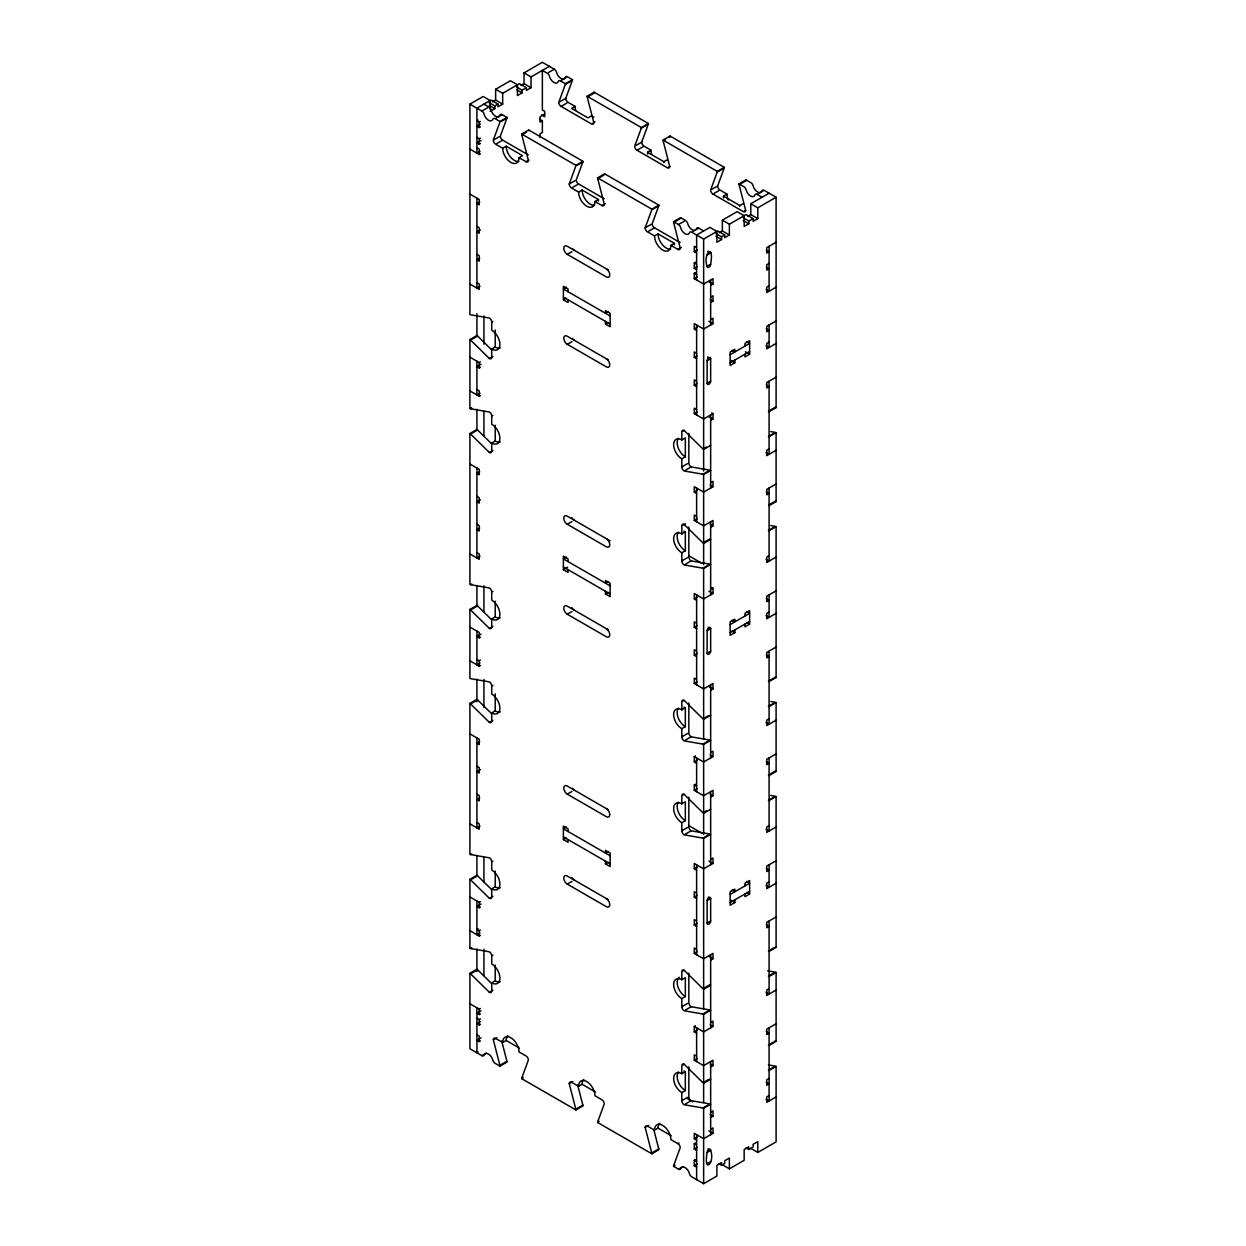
<?xml version="1.0" encoding="UTF-8"?>
<svg xmlns="http://www.w3.org/2000/svg" width="1246" height="1246" viewBox="0 0 1246 1246"><rect width="100%" height="100%" fill="white"/><g stroke="black" fill="none" stroke-linecap="round" stroke-linejoin="round"><path stroke-width="1.5" d="M502.668 148.243L506.172 146.218L522.541 155.657L519.021 157.681A11.572 6.682 60 0 1 510.844 162.401A11.572 6.682 60 0 1 502.668 148.243L495.659 144.193A3.302 1.916 60 0 1 493.323 140.144L499.895 122.217A3.302 1.916 60 0 0 500.004 121.501L507.013 117.451L502.076 114.616A3.302 1.916 60 0 0 499.88 115.146A6.604 3.816 60 0 1 495.472 116.189A6.604 3.816 60 0 1 491.064 110.053A3.302 1.916 60 0 0 488.853 106.985L483.931 104.134M507.013 117.451A3.302 1.916 60 0 1 506.92 118.168L500.331 136.094A3.302 1.916 60 0 0 502.668 140.144L528.257 154.909M524.052 72.875L531.061 76.925L531.061 87.718L524.052 83.669L524.052 72.875L542.368 62.3L554.299 69.2A3.302 1.916 60 0 1 556.51 72.268A6.604 3.816 60 0 0 560.918 78.405A6.604 3.816 60 0 0 565.326 77.361A3.302 1.916 60 0 1 567.522 76.831L572.459 79.682L565.45 83.716A3.302 1.9 60 0 1 565.341 84.432L558.769 102.359A3.302 1.916 60 0 0 561.105 106.408L591.492 123.946A3.302 1.916 60 0 0 593.828 122.591L587.24 97.079A3.302 1.916 60 0 1 587.146 96.254L594.155 92.204L648.372 123.51A3.302 1.916 60 0 1 648.278 124.226L641.706 142.137L635.849 145.517M559.937 101.689L565.777 98.309L572.35 80.383A3.302 1.9 60 0 0 572.459 79.682M578.596 192.071L582.1 190.046L598.454 199.5L594.949 201.525A11.572 6.682 60 0 1 586.773 206.244A11.572 6.682 60 0 1 578.596 192.071L571.571 188.021A3.302 1.916 60 0 1 569.235 183.972L575.823 166.061A3.302 1.916 60 0 0 575.917 165.344L582.941 161.295L528.709 129.989L521.7 134.038A3.302 1.916 60 0 0 521.794 134.864L528.382 160.376A3.302 1.916 60 0 1 526.046 161.731L519.021 157.681M582.941 161.295A3.302 1.916 60 0 1 582.832 162.011L576.259 179.922A3.302 1.916 60 0 0 578.596 183.972L604.185 198.753M648.372 123.51L641.363 127.559A3.302 1.916 60 0 1 641.269 128.276L634.681 146.187A3.302 1.916 60 0 0 637.018 150.236L667.404 167.789A3.302 1.916 60 0 0 669.741 166.434L663.168 140.907A3.302 1.916 60 0 1 663.059 140.082L670.083 136.032L724.3 167.338A3.302 1.916 60 0 1 724.206 168.054L717.618 185.981L711.778 189.345M654.508 235.899L658.028 233.874L674.382 243.328L670.878 245.353A11.572 6.682 60 0 1 662.701 250.072A11.572 6.682 60 0 1 654.508 235.899L647.499 231.865A3.302 1.916 60 0 1 645.163 227.816L651.751 209.889A3.302 1.916 60 0 0 651.845 209.172L658.854 205.123L604.637 173.817L597.628 177.867A3.302 1.916 60 0 0 597.722 178.692L604.294 204.219A3.302 1.916 60 0 1 601.958 205.559L594.949 201.525M658.854 205.123A3.302 1.916 60 0 1 658.76 205.839L652.172 223.766A3.302 1.916 60 0 0 654.508 227.816L680.098 242.581M724.3 167.338L717.291 171.387A3.302 1.916 60 0 1 717.198 172.104L710.609 190.031A3.302 1.916 60 0 0 712.946 194.08L743.332 211.618A3.302 1.916 60 0 0 745.669 210.263L739.08 184.751A3.302 1.916 60 0 1 738.987 183.925L745.996 179.876L750.933 182.71A3.302 1.916 60 0 1 752.802 184.891L753.799 187.585A6.604 3.816 60 0 0 758.238 192.273A6.604 3.816 60 0 0 761.945 190.872A3.302 1.916 60 0 1 764.156 190.342L776.102 197.242L776.102 407.629L769.078 411.678A3.302 1.9 60 0 1 768.408 411.18M577.661 1085.032L582.832 1105.093A3.302 1.916 60 0 1 582.941 1105.918L575.917 1109.968L521.7 1078.662A3.302 1.916 60 0 1 521.794 1077.946L528.382 1060.019A3.302 1.916 60 0 0 526.046 1055.969L519.021 1051.92A11.572 6.682 60 0 0 510.844 1037.762A11.572 6.682 60 0 0 502.668 1042.481L495.659 1038.432A3.302 1.916 60 0 0 493.323 1039.787L499.895 1065.299A3.302 1.916 60 0 1 500.004 1066.124L507.013 1062.075A3.302 1.916 60 0 0 506.92 1061.249L501.671 1040.955M653.823 1129.779L658.76 1148.921A3.302 1.916 60 0 1 658.854 1149.747L651.845 1153.796L597.628 1122.49A3.302 1.916 60 0 1 597.722 1121.774L604.294 1103.863A3.302 1.916 60 0 0 601.958 1099.813L594.949 1095.764A11.572 6.682 60 0 0 586.773 1081.59A11.572 6.682 60 0 0 578.596 1086.31L571.571 1082.26A3.302 1.916 60 0 0 569.235 1083.615L575.823 1109.142A3.302 1.916 60 0 1 575.917 1109.968M718.755 1163.639L721.559 1165.259L721.559 1162.565L716.886 1165.259L716.886 1176.053L703.632 1183.7L691.701 1176.8A3.302 1.916 60 0 1 689.49 1173.732A6.604 3.816 60 0 0 685.082 1167.595A6.604 3.816 60 0 0 680.674 1168.639A3.302 1.916 60 0 1 678.478 1169.169L673.541 1166.318A3.302 1.916 60 0 1 673.65 1165.617L680.223 1147.691A3.302 1.916 60 0 0 677.886 1143.641L670.878 1139.592A11.572 6.682 60 0 0 662.701 1125.418A11.572 6.682 60 0 0 654.508 1130.153L647.499 1126.104A3.302 1.916 60 0 0 645.163 1127.443L651.751 1152.971A3.302 1.916 60 0 1 651.845 1153.796M491.687 349.861L477.592 336.015A3.302 1.916 60 0 0 476.922 335.517L469.898 339.566A3.302 1.916 60 0 1 470.567 340.065L489.382 358.521A3.302 1.916 60 0 0 491.718 357.181L491.718 349.082A11.572 6.682 60 0 0 499.895 344.363A11.572 6.682 60 0 0 491.718 330.19L491.718 322.091A3.302 1.916 60 0 0 489.382 318.041L470.567 314.786A3.302 1.916 60 0 1 469.898 314.506L469.898 104.134L483.152 96.487L490.161 100.537L490.161 109.523M495.643 89.276L502.668 93.31L502.668 104.119L495.643 100.069L495.643 89.276L510.424 80.741L517.433 84.79L517.433 95.584L522.105 92.889L522.105 90.195L516.498 86.955M490.161 100.537L476.922 108.184L476.922 153.165L480.037 151.358M502.668 93.31L519.38 83.669L526.388 87.718L526.388 90.413L531.061 87.718M531.061 76.925L549.377 66.35M492.528 101.861L495.643 100.069M520.937 85.46L524.052 83.669M469.898 104.134L481.844 111.034L487.684 107.654M548.458 72.564L554.299 69.2M489.226 102.686L494.833 105.926L497.995 104.119L497.995 106.813L502.668 104.119M522.105 90.195L526.388 87.718M490.161 111.33L494.833 108.636L494.833 105.926M478.09 120.099L476.922 120.769L479.258 122.124L480.426 121.454M480.426 124.148L476.922 126.173L479.258 127.528L480.426 126.843M496.235 117.981L502.076 114.616M541.589 114.928L544.704 116.735L544.704 111.33L542.368 109.975L542.368 70.399L547.29 73.249A3.302 1.916 60 0 1 549.502 76.318A6.604 3.816 60 0 0 553.909 82.454A6.604 3.816 60 0 0 558.317 81.411A3.302 1.916 60 0 1 560.513 80.881L566.354 77.501M501.063 121.547L506.92 118.168M565.341 84.432L571.182 81.068M476.922 137.418L479.258 138.773L480.426 138.088M481.003 140.455L476.922 142.823L479.258 144.162L480.426 143.492M493.323 140.144L499.163 136.764M544.704 114.025L540.032 116.735L540.032 122.124L542.368 120.784L542.368 132.465L540.032 133.82L540.032 137.418M496.827 143.508L502.668 140.144M561.105 106.408L566.946 103.029M469.898 149.115L479.258 154.52L480.426 153.834M521.794 134.864L526.466 132.169M588.408 96.409L594.249 93.029M575.699 110.209A11.572 6.682 60 0 1 575.122 106.408L571.618 108.433L587.972 117.872L591.492 115.847L593.828 117.202M526.046 161.731L528.958 160.049M592.66 123.276L594.996 121.921M479.726 201.93L476.922 203.55L479.258 204.889L479.258 199.5L469.898 194.096M576.991 165.375L582.832 162.011M641.269 128.276L647.11 124.896M480.426 229.856L476.922 231.881L479.258 233.236L479.258 227.831L476.922 226.476M569.235 183.972L575.091 180.608M572.755 187.352L578.596 183.972M637.018 150.236L642.874 146.872M597.722 178.692L603.562 175.328M664.336 140.237L665.504 139.568M669.009 137.543L670.177 136.858A3.302 1.916 60 0 1 670.083 136.032M647.671 154.068A11.572 6.682 60 0 1 647.546 152.261L651.051 150.236A11.572 6.682 60 0 0 651.627 154.052M479.726 258.156L476.922 259.775L479.258 261.115L479.258 255.726L476.922 254.371M663.869 162.541A11.572 6.682 60 0 0 663.9 161.715L667.404 159.69M601.958 205.559L605.463 203.55M668.572 167.104L669.741 166.434M480.037 286.315L476.922 288.106L476.922 198.145M608.391 270.008L567.288 246.272A4.953 2.866 60 0 0 563.784 248.297A4.953 2.866 60 0 0 567.288 254.371L571.961 251.676M652.92 209.219L658.76 205.839M717.198 172.104L723.038 168.74M645.163 227.816L651.004 224.436M648.668 231.18L654.508 227.816M712.946 194.08L718.786 190.7M491.718 322.091L492.886 321.421M670.878 245.353L677.886 249.402A3.302 1.916 60 0 0 680.223 248.047L673.65 222.536A3.302 1.916 60 0 1 673.541 221.71L680.55 217.661L685.487 220.495A3.302 1.916 60 0 1 687.683 223.579A6.604 3.816 60 0 0 694.801 230.276M673.65 222.536L674.818 221.85M675.986 221.181L677.154 220.511M678.322 219.826L679.491 219.156M740.249 184.065L746.105 180.701A3.302 1.916 60 0 1 745.996 179.876M471.736 339.395L477.592 336.015M723.599 197.896A11.572 6.682 60 0 1 723.459 196.105L726.979 194.08A11.572 6.682 60 0 0 728.303 200.014M566.509 287.203L563.394 289.01L610.151 316.001M673.541 221.71L678.478 224.545L684.319 221.181M568.067 291.704L568.067 289.01L563.394 286.315L563.394 299.803L566.198 298.183M692.869 231.507L698.71 228.127L703.632 230.977M738.987 183.925L743.924 186.76A3.302 1.916 60 0 1 745.793 188.94L746.775 191.635A6.604 3.816 60 0 0 751.229 196.323A6.604 3.816 60 0 0 754.936 194.921A3.302 1.916 60 0 1 757.147 194.392L762.988 191.027M739.797 206.369A11.572 6.682 60 0 0 739.828 205.543L743.332 203.519M491.718 349.082L495.223 347.058A11.572 6.682 60 0 0 500.253 347.961M722.369 220.168L729.377 224.218L729.377 235.011L722.369 230.962L722.369 220.168L737.134 211.633L744.158 215.683L744.158 226.476L748.83 223.782L748.83 221.087L743.223 217.848M776.102 197.242L757.786 207.817L757.786 218.611L750.777 214.561L750.777 203.768L769.078 193.192M469.898 357.15L479.258 362.555L480.426 361.885M677.886 249.402L681.391 247.378M744.501 210.948L745.669 210.263M489.382 358.521L492.886 356.496M481.003 364.237L476.922 366.604L479.258 367.959L480.426 367.274M678.478 224.545A3.302 1.916 60 0 1 680.674 227.613A6.604 3.816 60 0 0 685.082 233.765A6.604 3.816 60 0 0 689.49 232.706A3.302 1.916 60 0 1 691.701 232.177L703.632 239.076L716.886 231.429L716.886 242.222L721.559 239.528L721.559 236.833L715.952 233.594M729.377 224.218L746.105 214.561L753.114 218.611L753.114 221.305L757.786 218.611M719.254 232.753L722.369 230.962M747.662 216.368L750.777 214.561M696.623 247.627L694.287 246.272L694.287 251.676L697.215 249.979M721.559 236.833L724.705 235.011L724.705 237.706L729.377 235.011M748.83 221.087L753.114 218.611M608.282 311.671L605.463 313.291L605.463 310.597L610.151 313.291L610.151 326.795L605.463 324.1L605.463 321.39M707.136 255.041L710.656 253.016L707.853 251.396M696.623 269.666L694.287 268.311L694.287 262.922L695.455 262.236M694.287 268.311L697.215 266.628M480.037 393.144L476.922 394.935L476.922 361.2M608.391 359.969L567.288 336.233A4.953 2.866 60 0 0 563.784 338.258A4.953 2.866 60 0 0 567.288 344.332L571.961 341.638M469.898 390.886L479.258 396.29L480.426 395.621M605.463 324.1L608.282 322.48M710.656 285.412L712.992 284.057L712.992 278.668L703.632 284.057L694.287 278.668L694.287 273.263L695.455 272.594M707.136 266.286L710.656 264.261C714.55 242.16 702.542 253.748 707.136 266.286A2.476 1.433 -60 0 0 708.896 267.298A2.476 1.433 -60 0 0 710.656 264.261M694.287 278.668L697.215 276.97M469.898 339.566L469.898 408.486L471.081 407.8M469.898 408.486A3.302 1.916 60 0 0 470.567 408.75L471.736 408.081M776.102 242.222L766.742 247.627L766.742 253.016L769.078 251.676L766.274 250.057M491.687 443.841L477.592 429.995A3.302 1.916 60 0 0 476.922 429.496L469.898 433.53A3.302 1.916 60 0 1 470.567 434.044L489.382 452.5A3.302 1.916 60 0 0 491.718 451.145L491.718 443.046A11.572 6.682 60 0 0 499.895 438.327A11.572 6.682 60 0 0 491.718 424.154L491.718 416.055L492.886 415.385M471.736 433.359L477.592 429.995M710.656 297.109L712.992 295.754L712.992 301.158L710.656 302.498M769.078 263.373L766.742 264.713L766.742 270.117L769.078 268.762L766.274 267.142M491.718 443.046L495.223 441.022A11.572 6.682 60 0 0 500.253 441.941M710.656 319.599L712.992 318.244L712.992 323.649L703.632 329.037L694.287 323.649L694.287 329.037L697.09 327.418M769.078 285.864L766.742 287.203L766.742 292.608L776.102 287.203M489.382 452.5L492.886 450.476M479.726 471.813L476.922 473.433L479.258 474.788L479.258 469.384L469.898 463.995M696.623 353.334L694.287 351.979L694.287 357.384L697.09 355.764M707.136 360.748L710.656 358.723A2.476 1.433 -60 0 0 708.896 357.711A2.476 1.433 -60 0 0 707.136 360.748L707.136 383.238A2.476 1.433 -60 0 0 708.896 384.251A2.476 1.433 -60 0 0 710.656 381.214L710.656 358.723L707.526 356.932M776.102 320.938L766.742 326.343L766.742 331.748L769.078 330.392L766.274 328.773M730.125 354.674L749.609 343.429L746.494 341.638M480.426 499.755L476.922 501.78L479.258 503.119L479.258 497.73L476.922 496.375M730.125 362.773L749.609 351.528M696.623 381.214L694.287 379.874L694.287 385.263L697.09 383.643M769.078 342.089L766.742 343.429L766.742 348.833L776.102 343.429M734.813 360.063L734.813 362.773L730.14 365.467L730.14 351.979L734.813 349.269L734.813 351.979L732.009 350.36M744.952 346.123L744.952 343.429L749.625 340.734L749.625 354.222L744.952 356.917L744.952 354.222M707.136 383.238L710.656 381.214M479.726 528.039L476.922 529.659L479.258 531.014L479.258 525.61L476.922 524.27M696.623 409.56L694.287 408.205L694.287 413.61L697.09 411.99M710.656 420.354L712.992 418.999L712.992 413.61L703.632 418.999L694.287 413.61M776.102 377.18L766.742 382.569L766.742 387.973L769.078 386.618L766.274 384.998M682.995 431.178L684.163 430.493L702.962 448.965A3.302 1.916 60 0 0 703.632 449.463L710.656 445.414A3.302 1.916 60 0 1 710.313 445.18M480.037 556.199L476.922 558.006L476.922 468.044M681.827 458.84A11.572 6.682 60 0 1 673.634 444.666A11.572 6.682 60 0 1 681.827 439.947L685.331 437.922L685.331 456.815L681.827 458.84L681.827 466.939A3.302 1.916 60 0 0 684.163 470.988L702.962 474.243A3.302 1.916 60 0 1 703.632 474.508L710.656 470.458A3.302 1.916 60 0 0 709.986 470.194L691.172 466.939L685.331 470.303M610.01 540.826L567.288 516.171A4.953 2.866 60 0 0 563.784 518.196A4.953 2.866 60 0 0 567.288 524.27L571.961 521.56M704.13 448.28L706.482 446.94M770.744 409.825L771.913 409.155M772.504 408.813L775.433 407.13A3.302 1.9 60 0 0 776.102 407.629M469.898 433.53L469.898 584.405A3.302 1.916 60 0 0 470.567 584.686L471.736 584M681.827 466.939L687.667 463.559M491.687 619.76L477.592 605.914A3.302 1.916 60 0 0 476.922 605.416L469.898 609.465A3.302 1.916 60 0 1 470.567 609.964L489.382 628.42A3.302 1.916 60 0 0 491.718 627.065L491.718 618.966A11.572 6.682 60 0 0 499.895 614.247A11.572 6.682 60 0 0 491.718 600.074L491.718 591.99L492.886 591.305M702.962 474.243L708.818 470.863M774.264 433.078L768.408 436.458A3.302 1.9 60 0 1 769.078 436.723L776.102 432.674L776.102 501.593L769.078 505.642A3.302 1.9 60 0 1 768.58 505.284M471.736 609.278L477.592 605.914M566.509 557.102L563.394 558.893L610.151 585.885M710.656 482.654L712.992 481.299L712.992 486.703L703.632 492.108L694.287 486.703L694.287 492.108L697.215 490.41M769.078 448.918L766.742 450.273L766.742 455.662L776.102 450.273M568.067 561.603L568.067 558.893L563.394 556.199L563.394 569.702L567.6 567.273M491.718 618.966L495.223 616.941A11.572 6.682 60 0 0 500.253 617.86M489.382 628.42L492.886 626.395M481.003 634.136L476.922 636.488L479.258 637.843L480.426 637.173M682.995 525.142L685.331 523.787M696.623 516.389L694.287 515.034L694.287 520.439L697.215 518.757M681.827 552.803A11.572 6.682 60 0 1 673.634 538.63A11.572 6.682 60 0 1 681.827 533.911L685.331 531.886L685.331 550.779L681.827 552.803L681.827 560.902A3.302 1.916 60 0 0 684.163 564.952L702.962 568.207A3.302 1.916 60 0 1 703.632 568.488L710.656 564.438A3.302 1.916 60 0 0 709.986 564.158L691.172 560.902L685.331 564.282M776.102 484.009L766.742 489.398L766.742 494.802L769.078 493.447L766.274 491.827M608.282 581.571L605.463 583.19L605.463 580.496L610.151 583.19L610.151 596.678L605.463 593.984L605.463 591.289M476.922 659.43L479.258 660.785L480.426 660.115M710.656 527.183L712.992 525.843L712.992 520.439L703.632 525.843L694.287 520.439M480.037 663.028L476.922 664.834L476.922 631.099M608.391 629.853L567.288 606.132A4.953 2.866 60 0 0 563.784 608.157A4.953 2.866 60 0 0 567.288 614.231L571.961 611.537M469.898 660.785L479.258 666.189L480.426 665.504M605.463 593.984L608.282 592.364M704.13 542.259L709.986 538.879A3.302 1.916 60 0 0 710.656 539.378L703.632 543.427A3.302 1.916 60 0 1 702.962 542.929L684.163 524.473A3.302 1.916 60 0 0 681.827 525.812L681.827 533.911M769.576 504.474L775.433 501.094M681.827 560.902L687.667 557.523M491.687 713.724L477.592 699.878A3.302 1.916 60 0 0 476.922 699.38L469.898 703.429A3.302 1.916 60 0 1 470.567 703.928L489.382 722.384A3.302 1.916 60 0 0 491.718 721.045L491.718 712.946A11.572 6.682 60 0 0 499.895 708.226A11.572 6.682 60 0 0 491.718 694.053L491.718 685.954L492.886 685.284M702.962 568.207L708.818 564.827M774.264 527.058L768.408 530.422A3.302 1.9 60 0 1 769.078 530.703L776.102 526.653L776.102 677.513L769.078 681.562A3.302 1.9 60 0 1 768.408 681.064M471.736 703.258L477.592 699.878M491.718 712.946L495.223 710.921A11.572 6.682 60 0 0 500.253 711.824M711.824 587.458L712.992 588.143L712.992 593.532L703.632 598.937L694.287 593.532L694.287 598.937L697.09 597.317M710.656 589.483L712.992 588.143M769.078 555.747L766.742 557.102L766.742 562.491L776.102 557.102M489.382 722.384L492.886 720.359M479.726 741.713L476.922 743.332L479.258 744.672L479.258 739.283L469.898 733.878M696.623 623.218L694.287 621.879L694.287 627.268L697.09 625.648M707.136 630.647L710.656 628.623A2.476 1.433 -60 0 0 708.896 627.61A2.476 1.433 -60 0 0 707.136 630.647L707.136 653.138A2.476 1.433 -60 0 0 708.896 654.15A2.476 1.433 -60 0 0 710.656 651.113L710.656 628.623L708.32 627.268M776.102 590.838L766.742 596.242L766.742 601.631L769.078 600.276L766.274 598.656M730.125 624.573L749.609 613.328L746.494 611.521M480.426 769.639L476.922 771.663L479.258 773.018L479.258 767.614L476.922 766.274M730.125 632.672L749.609 621.427M696.623 651.113L694.287 649.758L694.287 655.162L697.09 653.543M769.078 611.973L766.742 613.328L766.742 618.732L776.102 613.328M734.813 629.962L734.813 632.657L730.14 635.367L730.14 621.863L734.813 619.169L734.813 621.863L732.009 620.243M744.952 616.022L744.952 613.312L749.625 610.618L749.625 624.121L744.952 626.816L744.952 624.121M707.136 653.138L710.656 651.113M479.726 797.938L476.922 799.558L479.258 800.898L479.258 795.509L476.922 794.154M696.623 679.444L694.287 678.104L694.287 683.493L697.09 681.874M776.102 647.063L766.742 652.468L766.742 657.857L769.078 656.517L766.274 654.898M682.995 701.062L684.163 700.392L702.962 718.849A3.302 1.916 60 0 0 703.632 719.347L710.656 715.297A3.302 1.916 60 0 1 710.313 715.079M710.656 690.253L712.992 688.898L712.992 683.493L703.632 688.898L694.287 683.493M480.037 826.098L476.922 827.889L476.922 737.928M681.827 728.723A11.572 6.682 60 0 1 673.634 714.565A11.572 6.682 60 0 1 681.827 709.831L685.331 707.806L685.331 726.698L681.827 728.723L681.827 736.822A3.302 1.916 60 0 0 684.163 740.872L702.962 744.127A3.302 1.916 60 0 1 703.632 744.407L710.656 740.358A3.302 1.916 60 0 0 709.986 740.077L691.172 736.822L685.331 740.202M608.391 809.791L567.288 786.055A4.953 2.866 60 0 0 563.784 788.079A4.953 2.866 60 0 0 567.288 794.154L571.961 791.459M704.13 718.179L708.522 715.64M769.576 680.394L770.744 679.709M771.913 679.039L773.096 678.369M774.264 677.699L775.433 677.014M469.898 703.429L469.898 854.304A3.302 1.916 60 0 0 470.567 854.569L471.736 853.899M681.827 736.822L687.667 733.458M491.687 889.644L477.592 875.798A3.302 1.916 60 0 0 476.922 875.299L469.898 879.349A3.302 1.916 60 0 1 470.567 879.847L489.382 898.319A3.302 1.916 60 0 0 491.718 896.964L491.718 888.865A11.572 6.682 60 0 0 499.895 884.146A11.572 6.682 60 0 0 491.718 869.973L491.718 861.874L492.886 861.204M702.962 744.127L708.818 740.763M774.264 702.978L768.408 706.342A3.302 1.916 60 0 1 769.078 706.622L776.102 702.573L776.102 771.492L769.078 775.542A3.302 1.916 60 0 1 768.408 775.043M471.736 879.178L477.592 875.798M566.509 827.001L563.394 828.792L610.151 855.784M696.623 763.346L694.287 761.991L694.287 756.602L695.455 755.917M694.287 761.991L697.215 760.309M710.656 752.553L712.992 751.198L712.992 756.602L703.632 761.991L694.287 756.602M769.078 718.817L766.742 720.157L766.742 725.561L776.102 720.157M568.067 831.487L568.067 828.792L563.394 826.098L563.394 839.586L566.198 837.966M491.718 888.865L495.223 886.841A11.572 6.682 60 0 0 500.253 887.744M469.898 896.949L479.258 902.338L480.426 901.668M489.382 898.319L492.886 896.295M481.003 904.02L476.922 906.387L479.258 907.742L480.426 907.057M710.656 797.082L712.992 795.727L712.992 790.338L703.632 795.727L694.287 790.338L694.287 784.933L695.455 784.264M682.995 795.041L684.163 794.356L702.962 812.813A3.302 1.916 60 0 0 703.632 813.327L710.656 809.277A3.302 1.916 60 0 1 710.313 809.043M694.287 790.338L697.215 788.64M681.827 822.703A11.572 6.682 60 0 1 673.634 808.529A11.572 6.682 60 0 1 681.827 803.81L685.331 801.785L685.331 820.678L681.827 822.703L681.827 830.802A3.302 1.916 60 0 0 684.163 834.836L702.962 838.106A3.302 1.916 60 0 1 703.632 838.371L710.656 834.322A3.302 1.916 60 0 0 709.986 834.057L691.172 830.802L685.331 834.166M776.102 753.892L766.742 759.297L766.742 764.686L769.078 763.346L766.274 761.727M608.282 851.47L605.463 853.089L605.463 850.379L610.151 853.089L610.151 866.577L605.463 863.883L605.463 861.173M478.09 928.659L476.922 929.329L479.258 930.684L480.426 929.999M480.037 932.927L476.922 934.734L476.922 900.983M608.391 899.752L567.288 876.031A4.953 2.866 60 0 0 563.784 878.041A4.953 2.866 60 0 0 567.288 884.115L571.961 881.42M469.898 930.684L479.258 936.073L480.426 935.403M605.463 863.883L608.282 862.263M704.13 812.143L706.482 810.803M770.744 773.688L771.913 773.018M772.504 772.676L775.433 770.994A3.302 1.916 60 0 0 776.102 771.492M469.898 879.349L469.898 948.268L471.081 947.599M469.898 948.268A3.302 1.916 60 0 0 470.567 948.533L471.736 947.863M681.827 830.802L687.667 827.422M491.687 983.624L477.592 969.777A3.302 1.916 60 0 0 476.922 969.279L469.898 973.328A3.302 1.916 60 0 1 470.567 973.827L489.382 992.283A3.302 1.916 60 0 0 491.718 990.928L491.718 982.829A11.572 6.682 60 0 0 499.895 978.11A11.572 6.682 60 0 0 491.718 963.937L491.718 955.853L492.886 955.168M702.962 838.106L708.818 834.727M774.264 796.942L768.408 800.321A3.302 1.916 60 0 1 769.078 800.586L776.102 796.537L776.102 947.412L769.078 951.461A3.302 1.916 60 0 1 768.408 950.963M471.736 973.142L477.592 969.777M491.718 982.829L495.223 980.804A11.572 6.682 60 0 0 500.253 981.723M710.656 859.382L712.992 858.027L712.992 863.431L703.632 868.82L694.287 863.431L694.287 868.82L697.09 867.2M769.078 825.646L766.742 826.986L766.742 832.39L776.102 826.986M489.382 992.283L492.886 990.259M469.898 1003.778L479.258 1009.167L480.426 1008.497M481.003 1010.864L476.922 1013.216L479.258 1014.571L480.426 1013.901M476.922 1018.169L479.258 1019.524L480.426 1018.839M696.623 893.117L694.287 891.762L694.287 897.167L697.09 895.547M480.426 1021.549L476.922 1023.573L479.258 1024.913L480.426 1024.243M707.136 900.531L710.656 898.506A2.476 1.433 -60 0 0 708.896 897.509A2.476 1.433 -60 0 0 707.136 900.531L707.136 923.037A2.476 1.433 -60 0 0 708.896 924.034A2.476 1.433 -60 0 0 710.656 921.012L710.656 898.506L708.32 897.167M776.102 860.737L766.742 866.126L766.742 871.53L769.078 870.175L766.274 868.555M481.003 1037.84L476.922 1040.208L479.258 1041.563L480.426 1040.877M730.125 894.472L749.609 883.227L746.494 881.42M730.125 902.556L749.609 891.311M493.323 1039.787L496.827 1037.762M696.623 921.012L694.287 919.657L694.287 925.046L697.09 923.426M769.078 881.872L766.742 883.227L766.742 888.616L776.102 883.227M734.813 899.861L734.813 902.556L730.14 905.25L730.14 891.762L734.813 889.052L734.813 891.762L732.009 890.142M744.952 885.906L744.952 883.212L749.625 880.517L749.625 894.005L744.952 896.699L744.952 894.005M478.09 1052.122L476.922 1052.808L476.922 1007.827M707.136 923.037L710.656 921.012M502.668 1042.481L506.172 1040.457A11.572 6.682 60 0 1 507.901 1035.644M469.898 973.328L469.898 1048.758L481.844 1055.658L486.236 1053.119M501.063 1064.629L506.92 1061.249M696.623 949.343L694.287 947.988L694.287 953.392L697.09 951.773M776.102 916.963L766.742 922.352L766.742 927.756L769.078 926.401L766.274 924.781M682.995 970.961L684.163 970.276L702.962 988.748A3.302 1.916 60 0 0 703.632 989.246L710.656 985.197A3.302 1.916 60 0 1 710.313 984.963M710.656 960.136L712.992 958.797L712.992 953.392L703.632 958.797L694.287 953.392M681.827 998.622A11.572 6.682 60 0 1 673.634 984.449A11.572 6.682 60 0 1 681.827 979.73L685.331 977.705L685.331 996.598L681.827 998.622L681.827 1006.721A3.302 1.916 60 0 0 684.163 1010.771L702.962 1014.026A3.302 1.916 60 0 1 703.632 1014.291L710.656 1010.241A3.302 1.916 60 0 0 709.986 1009.976L691.172 1006.721L685.331 1010.085M521.794 1077.946L522.962 1077.26M521.7 1078.662L522.868 1077.977M704.13 988.062L709.986 984.698M770.744 949.608L774.264 947.583M681.827 1006.721L687.667 1003.342M569.235 1083.615L572.755 1081.59M702.962 1014.026L708.818 1010.646M774.264 972.861L768.408 976.241A3.302 1.916 60 0 1 769.078 976.506L776.102 972.456L776.102 1041.376L769.078 1045.425A3.302 1.916 60 0 1 768.408 1044.927M578.596 1086.31L582.1 1084.285A11.572 6.682 60 0 1 583.829 1079.488M696.623 1033.23L694.287 1031.89L694.287 1026.486L695.455 1025.816M694.287 1031.89L697.215 1030.193M710.656 1022.436L712.992 1021.097L712.992 1026.486L703.632 1031.89L694.287 1026.486M769.078 988.701L766.742 990.056L766.742 995.445L776.102 990.056M576.991 1108.457L582.832 1105.093M682.995 1064.925L684.163 1064.255L702.962 1082.712A3.302 1.916 60 0 0 703.632 1083.21L710.656 1079.161A3.302 1.916 60 0 1 710.313 1078.943M696.623 1056.172L694.287 1054.832L694.287 1060.221L697.215 1058.539M597.722 1121.774L598.89 1121.104M681.827 1092.586A11.572 6.682 60 0 1 673.634 1078.429A11.572 6.682 60 0 1 681.827 1073.694L685.331 1071.669L685.331 1090.562L681.827 1092.586L681.827 1100.685A3.302 1.916 60 0 0 684.163 1104.735L702.962 1107.99A3.302 1.916 60 0 1 703.632 1108.27L710.656 1104.221A3.302 1.916 60 0 0 709.986 1103.94L691.172 1100.685L685.331 1104.065M597.628 1122.49L598.796 1121.821M776.102 1023.791L766.742 1029.18L766.742 1034.585L769.078 1033.23L766.274 1031.61M710.656 1066.965L712.992 1065.626L712.992 1060.221L703.632 1065.626L694.287 1060.221M704.13 1082.042L708.818 1079.332M769.576 1044.257L770.744 1043.572M771.913 1042.902L773.096 1042.232M774.264 1041.547L775.433 1040.877M681.827 1100.685L687.667 1097.321M645.163 1127.443L648.668 1125.434M654.508 1130.153L658.028 1128.128A11.572 6.682 60 0 1 659.741 1123.316M702.962 1107.99L708.818 1104.626M774.264 1066.841L768.408 1070.205A3.302 1.916 60 0 1 769.078 1070.485L776.102 1066.436L776.102 1141.866L757.786 1152.441L750.777 1148.391M710.656 1112.18L712.992 1110.825L712.992 1116.229L710.656 1117.584M769.078 1078.444L766.742 1079.799L766.742 1085.188L769.078 1083.833L766.274 1082.213M652.92 1152.301L658.76 1148.921M677.886 1143.641L679.054 1142.971M710.656 1129.265L712.992 1127.926L712.992 1133.315L703.632 1138.719L694.287 1133.315L694.287 1138.719L697.215 1137.037M769.078 1095.53L766.742 1096.885L766.742 1102.289L776.102 1096.885M696.623 1150.416L694.287 1149.061L694.287 1143.672L695.455 1142.987M694.287 1149.061L697.215 1147.379M673.65 1165.617L674.818 1164.932M673.541 1166.318L674.709 1165.649M678.478 1169.169L682.855 1166.645M707.136 1152.441L710.656 1150.416A2.476 1.433 -60 0 0 708.896 1149.404A2.476 1.433 -60 0 0 707.136 1152.441C703.242 1174.542 715.251 1162.954 710.656 1150.416L708.024 1148.89M696.623 1167.05L694.287 1165.711L694.287 1160.306L695.455 1159.637M694.287 1165.711L697.215 1164.013M707.136 1163.686L710.656 1161.661M721.559 1165.259L724.705 1163.437L724.705 1160.742L729.377 1158.048L729.377 1168.841L722.369 1164.792M746.027 1147.893L748.83 1149.513L753.114 1147.036L753.114 1144.342L757.786 1141.648L757.786 1152.441M729.377 1168.841L744.158 1160.306L744.158 1149.513L748.83 1146.818L748.83 1149.513M770.729 431.599L775.433 432.409A3.302 1.9 60 0 1 776.102 432.674M470.567 408.75L489.382 412.021A3.302 1.916 60 0 1 491.718 416.055M770.729 525.563L775.433 526.373A3.302 1.9 60 0 1 776.102 526.653M470.567 584.686L489.382 587.941A3.302 1.916 60 0 1 491.718 591.99M770.729 701.482L775.433 702.292A3.302 1.916 60 0 1 776.102 702.573M770.729 795.446L775.433 796.272A3.302 1.916 60 0 1 776.102 796.537M470.567 854.569L489.382 857.824A3.302 1.916 60 0 1 491.718 861.874M767.583 970.836L775.433 972.192A3.302 1.916 60 0 1 776.102 972.456M470.567 948.533L489.382 951.804A3.302 1.916 60 0 1 491.718 955.853M768.377 1064.941L775.433 1066.155A3.302 1.916 60 0 1 776.102 1066.436M560.513 80.881L565.45 83.716M587.146 96.254L641.363 127.559M663.059 140.082L717.291 171.387M757.147 194.392L762.069 197.242M750.777 203.768L757.786 207.817M575.122 106.408L568.114 102.359A3.302 1.916 60 0 1 565.777 98.309M651.051 150.236L644.042 146.187A3.302 1.916 60 0 1 641.706 142.137M726.979 194.08L719.954 190.031A3.302 1.916 60 0 1 717.618 185.981M647.546 152.261L663.9 161.715M723.459 196.105L739.828 205.543M516.498 89.65L522.105 92.889M743.223 220.542L748.83 223.782M539.565 119.164L542.368 120.784M490.971 100.069L497.995 104.119M717.696 230.962L724.705 235.011M716.886 231.429L709.877 227.379L696.623 235.027L696.623 280.007M489.226 105.396L494.833 108.636M715.952 236.288L721.559 239.528M500.004 121.501L495.067 118.666A3.302 1.916 60 0 0 492.871 119.18A6.604 3.816 60 0 1 488.463 120.239A6.604 3.816 60 0 1 484.055 114.102A3.302 1.916 60 0 0 481.844 111.034M521.7 134.038L575.917 165.344M597.628 177.867L651.845 209.172M708.32 251.334L710.656 252.689M765.963 289.461L769.078 291.252L769.078 246.272M694.287 251.676L696.623 253.016M694.287 262.922L696.623 264.261M476.922 147.76L479.258 149.115L479.258 154.52M694.287 273.263L696.623 274.618M708.896 281.705L712.992 284.057M710.189 299.538L712.992 301.158M765.963 345.687L769.078 347.478L769.078 324.988M708.896 321.281L712.992 323.649M745.42 351.793L749.625 354.222M567.288 254.371L606.257 276.861A4.953 2.866 60 0 0 609.761 274.836A4.953 2.866 60 0 0 606.257 268.762M694.287 329.037L696.623 330.392M730.608 360.343L734.813 362.773M694.287 357.384L696.623 358.723M563.394 297.109L610.151 324.1M563.394 299.803L568.067 302.498L568.067 299.803M694.287 385.263L696.623 386.618M711.824 412.94L712.992 413.61M476.922 282.717L479.258 284.057L479.258 289.461L469.898 284.057M708.896 416.647L712.992 418.999M765.963 452.516L769.078 454.323L769.078 381.214M567.288 344.332L606.257 366.822A4.953 2.866 60 0 0 609.761 364.798A4.953 2.866 60 0 0 606.257 358.723M710.189 485.083L712.992 486.703M694.287 492.108L696.623 493.447M476.922 389.546L479.258 390.886L479.258 396.29M710.189 524.223L712.992 525.843M765.963 559.345L769.078 561.152L769.078 488.058M688.617 555.623L701.965 563.332M765.963 615.571L769.078 617.377L769.078 594.887M708.896 591.18L712.992 593.532M746.821 622.502L749.625 624.121M567.288 524.27L606.257 546.76A4.953 2.866 60 0 0 609.761 544.736A4.953 2.866 60 0 0 606.257 538.661M694.287 598.937L696.623 600.276M732.009 631.037L734.813 632.657M694.287 627.268L696.623 628.623M563.394 566.992L610.151 593.984M563.394 569.702L568.067 572.397L568.067 569.702M694.287 655.162L696.623 656.517M476.922 552.601L479.258 553.956L479.258 559.345L469.898 553.956M708.896 686.53L712.992 688.898M765.963 722.415L769.078 724.206L769.078 651.113M567.288 614.231L606.257 636.722A4.953 2.866 60 0 0 609.761 634.697A4.953 2.866 60 0 0 606.257 628.623M710.189 754.983L712.992 756.602M469.898 627.05L479.258 632.454L479.258 637.843M694.287 784.933L696.623 786.288M710.189 794.107L712.992 795.727M765.963 829.244L769.078 831.035L769.078 757.942M688.617 825.522L701.965 833.231M765.963 885.47L769.078 887.277L769.078 864.771M708.896 861.064L712.992 863.431M746.821 892.385L749.625 894.005M567.288 794.154L606.257 816.644A4.953 2.866 60 0 0 609.761 814.619A4.953 2.866 60 0 0 606.257 808.545M694.287 868.82L696.623 870.175M730.608 900.126L734.813 902.556M694.287 897.167L696.623 898.506M563.394 836.891L610.151 863.883M563.394 839.586L568.067 842.28L568.067 839.586M694.287 925.046L696.623 926.401M476.922 822.5L479.258 823.84L479.258 829.244L469.898 823.84M708.896 956.43L712.992 958.797M765.963 992.299L769.078 994.106L769.078 921.012M567.288 884.115L606.257 906.605A4.953 2.866 60 0 0 609.761 904.58A4.953 2.866 60 0 0 606.257 898.522M710.189 1024.866L712.992 1026.486M710.189 1064.006L712.992 1065.626M765.963 1099.128L769.078 1100.934L769.078 1027.841M687.714 1098.941L692.636 1101.791M710.189 1114.609L712.992 1116.229M708.896 1130.963L712.992 1133.315M694.287 1138.719L696.623 1140.074M694.287 1143.672L696.623 1145.012M506.172 1040.457L519.411 1048.104M582.1 1084.285L595.339 1091.932M658.028 1128.128L671.267 1135.776M476.922 1034.819L479.258 1036.158L479.258 1041.563M694.287 1160.306L696.623 1161.661M500.004 1066.124L495.067 1063.29A3.302 1.916 60 0 1 492.871 1060.206A6.604 3.816 60 0 0 488.463 1054.069A6.604 3.816 60 0 0 484.055 1055.128A3.302 1.916 60 0 1 481.844 1055.658M710.656 280.007L710.656 324.988M710.656 414.949L710.656 488.058M710.656 521.794L710.656 594.887M710.656 684.848L710.656 757.942M710.656 791.677L710.656 864.771M710.656 954.748L710.656 1027.841M710.656 1061.576L710.656 1134.67M703.632 239.076L703.632 471.05M703.632 474.508L703.632 564.672M703.632 568.488L703.632 739.065M703.632 744.407L703.632 834.571M703.632 838.371L703.632 1008.948M703.632 1014.291L703.632 1102.476M703.632 1108.27L703.632 1183.7M696.623 324.988L696.623 414.949M696.623 488.058L696.623 521.794M696.623 594.887L696.623 684.848M696.623 757.942L696.623 791.677M696.623 864.771L696.623 954.748M696.623 1027.841L696.623 1061.576M696.623 1134.67L696.623 1179.65M688.836 433.343L688.836 462.889A3.302 1.916 60 0 0 691.172 466.939M688.836 527.027L688.836 556.853A3.302 1.916 60 0 0 691.172 560.902M688.836 702.946L688.836 732.773A3.302 1.916 60 0 0 691.172 736.822M688.836 797.206L688.836 826.752A3.302 1.916 60 0 0 691.172 830.802M688.836 973.126L688.836 1002.672A3.302 1.916 60 0 0 691.172 1006.721M688.836 1066.81L688.836 1096.636A3.302 1.916 60 0 0 691.172 1100.685M681.827 439.947L681.827 431.848A3.302 1.916 60 0 1 684.163 430.493M681.827 709.831L681.827 701.732A3.302 1.916 60 0 1 684.163 700.392M681.827 803.81L681.827 795.711A3.302 1.916 60 0 1 684.163 794.356M681.827 979.73L681.827 971.631A3.302 1.916 60 0 1 684.163 970.276M681.827 1073.694L681.827 1065.595A3.302 1.916 60 0 1 684.163 1064.255M495.223 329.956L495.223 347.058M495.223 425.291L495.223 441.022M495.223 601.211L495.223 616.941M495.223 693.82L495.223 710.921M495.223 871.094L495.223 886.841M495.223 965.074L495.223 980.804M483.931 315.892L483.931 344.208M483.931 411.398L483.931 435.944M483.931 585.776L483.931 612.207M483.931 679.397L483.931 707.712M483.931 857.56L483.931 882.106M483.931 949.265L483.931 975.634M479.258 122.124L479.258 127.528M479.258 138.773L479.258 144.162M479.258 362.555L479.258 367.959M479.258 660.785L479.258 666.189M479.258 902.338L479.258 907.742M479.258 930.684L479.258 936.073M479.258 1009.167L479.258 1014.571M479.258 1019.524L479.258 1024.913M476.922 313.727L476.922 336.389M476.922 409.233L476.922 429.995M476.922 585.511L476.922 606.272M476.922 679.132L476.922 701.778M476.922 855.395L476.922 876.172M476.922 948.985L476.922 971.584M469.898 609.465L469.898 678.369A3.302 1.916 60 0 0 470.567 678.649L489.382 681.905A3.302 1.916 60 0 1 491.718 685.954M776.102 501.593A3.302 1.9 60 0 1 775.588 501.235M594.202 92.811A3.302 1.916 60 0 1 594.155 92.204M776.102 677.513A3.302 1.9 60 0 1 775.588 677.154M776.102 1041.376A3.302 1.916 60 0 1 775.588 1041.017M776.102 947.412A3.302 1.916 60 0 1 775.588 947.053M685.331 996.598A11.572 6.682 60 0 1 677.84 986.614A11.572 6.682 60 0 1 679.304 977.285M685.331 1090.562A11.572 6.682 60 0 1 678.135 1081.466A11.572 6.682 60 0 1 678.478 1071.996M683.976 1071.03A11.572 6.682 60 0 1 685.331 1071.669M574.313 880.065A4.953 2.866 60 0 1 571.821 877.449M574.313 790.104A4.953 2.866 60 0 1 572.381 788.344M685.331 726.698A11.572 6.682 60 0 1 678.135 717.603A11.572 6.682 60 0 1 678.478 708.133M683.976 707.167A11.572 6.682 60 0 1 685.331 707.806M685.331 820.678A11.572 6.682 60 0 1 678.135 811.567A11.572 6.682 60 0 1 678.478 802.113M574.313 610.182A4.953 2.866 60 0 1 571.821 607.565M574.313 520.221A4.953 2.866 60 0 1 573.02 519.193M572.381 518.445A4.953 2.866 60 0 1 571.821 517.604M685.331 456.815A11.572 6.682 60 0 1 678.135 447.703A11.572 6.682 60 0 1 678.478 438.249M685.331 550.779A11.572 6.682 60 0 1 678.135 541.683A11.572 6.682 60 0 1 678.478 532.213M683.976 531.248A11.572 6.682 60 0 1 685.331 531.886M574.313 340.283A4.953 2.866 60 0 1 572.381 338.523M574.313 250.321A4.953 2.866 60 0 1 572.381 248.561M604.731 174.642A3.302 1.916 60 0 1 604.637 173.817M680.659 218.486A3.302 1.916 60 0 1 680.55 217.661M695.844 229.7A6.604 3.816 60 0 0 696.498 228.657A3.302 1.916 60 0 1 698.71 228.127M528.802 130.814A3.302 1.916 60 0 1 528.709 129.989M670.675 249.091A11.572 6.682 60 0 1 662.311 244.668A11.572 6.682 60 0 1 658.028 233.874M674.382 243.328A11.572 6.682 60 0 1 674.273 244.823M594.747 205.263A11.572 6.682 60 0 1 586.383 200.824A11.572 6.682 60 0 1 582.1 190.046M598.454 199.5A11.572 6.682 60 0 1 598.345 200.98M518.834 161.435A11.572 6.682 60 0 1 510.455 156.996A11.572 6.682 60 0 1 506.172 146.218"/></g></svg>
